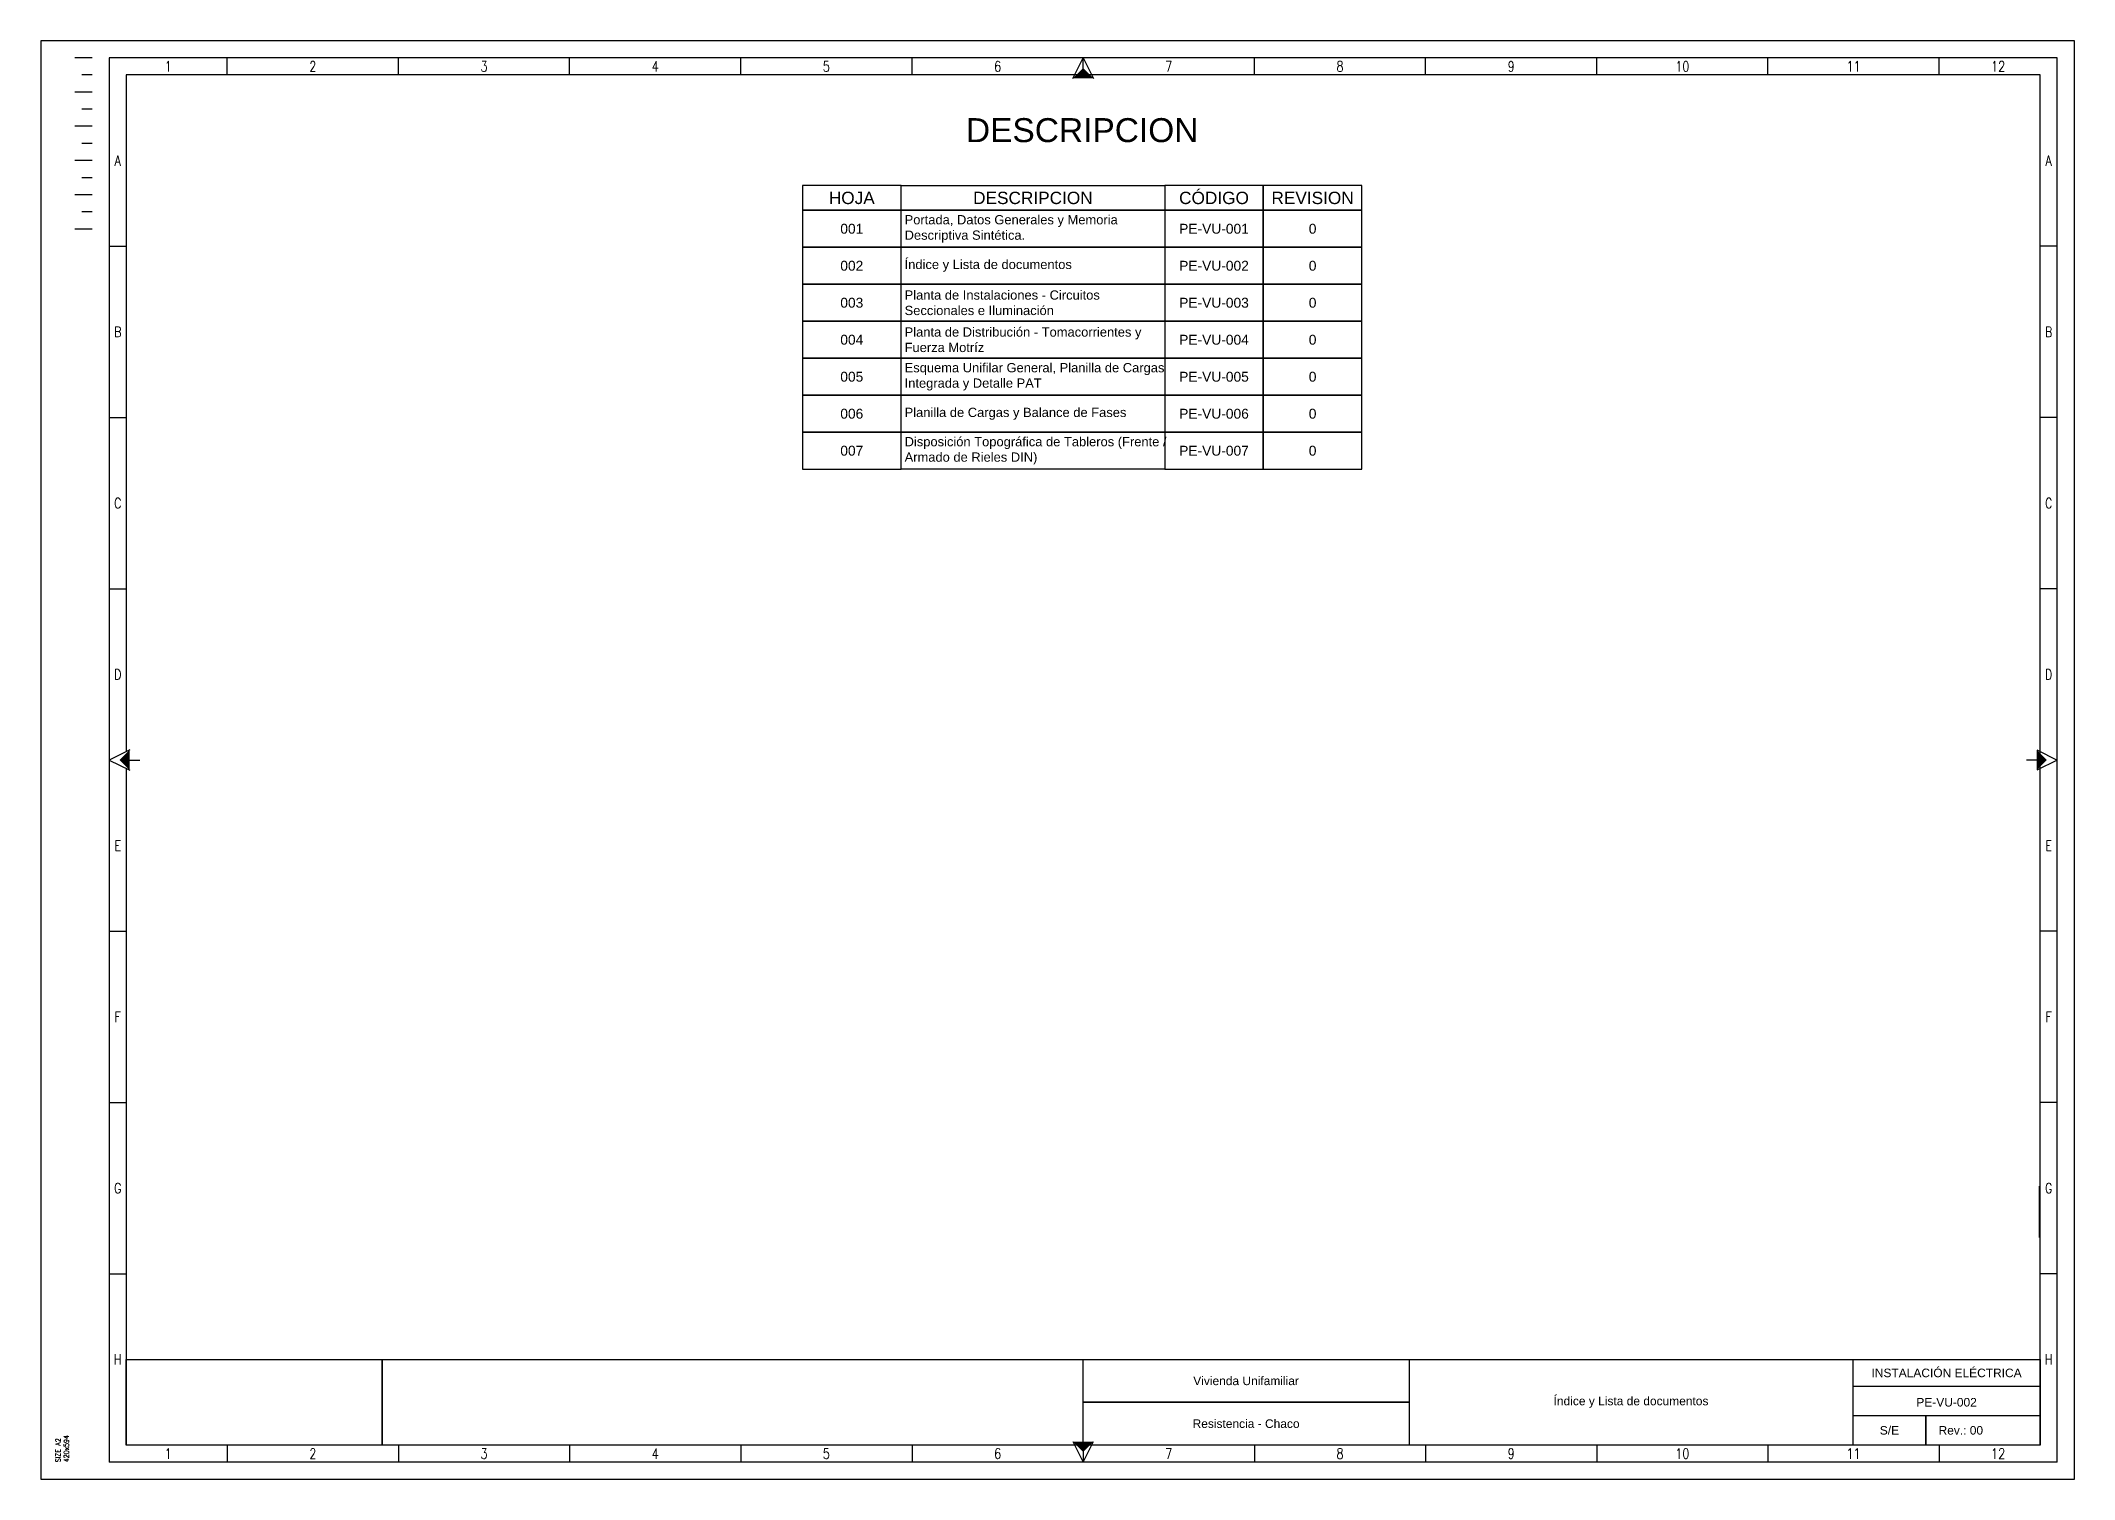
# Paper-space layout 'Indice' of a CAD drawing. Header units: millimetres. Extents: x -1 to 593, y -2 to 418.
import ezdxf
from ezdxf.enums import TextEntityAlignment as Align

# ---------------------------------------------------------------- set-up
doc = ezdxf.new("R2010")
doc.units = ezdxf.units.MM
doc.header["$MEASUREMENT"] = 0
doc.layers.add('ROTULO', color=1, linetype='Continuous')
doc.layers.add('TEXTO', color=1, linetype='Continuous', lineweight=30)
doc.styles.add('Annotative', font='arial.ttf')
doc.styles.add('ESTILO 1', font='romans.shx', dxfattribs={"width": 0.8})

# ---------------------------------------------------------------- blocks, each defined once
blk = doc.blocks.new('SIZEA2')
for p, q in [((15, 415), (10, 415)), ((15, 410), (12, 410)), ((589, 415), (20, 415)), ((20, 415), (20, 5)), ((25, 410), (25, 212.5)), ((584, 410), (25, 410)), ((54.5, 410), (54.5, 415)), ((104.5, 410), (104.5, 415)), ((154.5, 410), (154.5, 415)), ((204.5, 410), (204.5, 415)), ((254.5, 410), (254.5, 415)), ((301.5, 409), (304.5, 415)), ((304.5, 410), (304.5, 415)), ((304.5, 415), (307.5, 409)), ((354.5, 410), (354.5, 415)), ((404.5, 410), (404.5, 415)), ((454.5, 410), (454.5, 415)), ((454.5, 410), (454.5, 415)), ((504.5, 410), (504.5, 415)), ((554.5, 410), (554.5, 415)), ((584, 10), (584, 410)), ((589, 5), (589, 415)), ((15, 405), (10, 405)), ((15, 400), (12, 400)), ((15, 395), (10, 395)), ((15, 390), (12, 390)), ((15, 385), (10, 385)), ((15, 375), (10, 375)), ((15, 380), (12, 380)), ((15, 370), (12, 370)), ((15, 365), (10, 365)), ((20, 360), (25, 360)), ((589, 360), (584, 360)), ((20, 310), (25, 310)), ((589, 310), (584, 310)), ((20, 260), (25, 260)), ((589, 260), (584, 260)), ((26, 213), (20, 210)), ((20, 210), (26, 207)), ((24.5, 210), (29, 210)), ((584.5, 210), (580, 210)), ((583, 213), (589, 210)), ((589, 210), (583, 207)), ((25, 207.5), (25, 10)), ((20, 160), (25, 160)), ((589, 160), (584, 160)), ((20, 110), (25, 110)), ((589, 110), (584, 110)), ((20, 60), (25, 60)), ((589, 60), (584, 60)), ((584, 10), (25, 10)), ((54.5, 10), (54.5, 5)), ((104.5, 10), (104.5, 5)), ((154.5, 10), (154.5, 5)), ((204.5, 10), (204.5, 5)), ((254.5, 10), (254.5, 5)), ((301.5, 11), (304.5, 5)), ((304.5, 5), (307.5, 11)), ((304.5, 10), (304.5, 5)), ((354.5, 10), (354.5, 5)), ((404.5, 10), (404.5, 5)), ((454.5, 10), (454.5, 5)), ((454.5, 10), (454.5, 5)), ((504.5, 10), (504.5, 5)), ((554.5, 10), (554.5, 5)), ((589, 5), (20, 5))]:
    blk.add_line(p, q)
blk.add_lwpolyline([(0, 0), (594, 0), (594, 420), (0, 420)], close=True)
for points in [[(304.5, 412, 0, 6, 0), (304.5, 409, 6, 6, 0)], [(23, 210, 0, 6, 0), (26, 210, 6, 6, 0)], [(586, 210, 0, 6, 0), (583, 210, 6, 6, 0)], [(304.5, 8, 0, 6, 0), (304.5, 11, 6, 6, 0)]]:
    blk.add_lwpolyline(points, format="xyseb")
at = {"style": 'ESTILO 1', "width": 0.8}
for s, p in [('1', (37.25, 412.5)), ('2', (79.5, 412.5)), ('3', (129.5, 412.5)), ('4', (179.5, 412.5)), ('5', (229.5, 412.5)), ('6', (279.5, 412.5)), ('7', (329.5, 412.5)), ('8', (379.5, 412.5)), ('9', (429.5, 412.5)), ('10', (479.5, 412.5)), ('11', (529.5, 412.5)), ('12', (571.75, 412.5)), ('A', (22.5, 385)), ('A', (586.5, 385)), ('B', (22.5, 335)), ('B', (586.5, 335)), ('C', (22.5, 285)), ('C', (586.5, 285)), ('D', (22.5, 235)), ('D', (586.5, 235)), ('E', (22.5, 185)), ('E', (586.5, 185)), ('F', (22.5, 135)), ('F', (586.5, 135)), ('G', (22.5, 85)), ('G', (586.5, 85)), ('H', (22.5, 35)), ('H', (586.5, 35)), ('1', (37.25, 7.5)), ('2', (79.5, 7.5)), ('3', (129.5, 7.5)), ('4', (179.5, 7.5)), ('5', (229.5, 7.5)), ('6', (279.5, 7.5)), ('7', (329.5, 7.5)), ('8', (379.5, 7.5)), ('9', (429.5, 7.5)), ('10', (479.5, 7.5)), ('11', (529.5, 7.5)), ('12', (571.75, 7.5))]:
    blk.add_text(s, height=3, dxfattribs=at).set_placement(p, align=Align.MIDDLE_CENTER)
at = {"style": 'ESTILO 1', "width": 0.9}
for s, p in [('420x594', (8.25, 4.98)), ('SIZE A2', (5.82, 4.98))]:
    blk.add_text(s, height=1.5, rotation=90, dxfattribs=at).set_placement(p)
blk = doc.blocks.new('Formato A2 - Resumido')
at = {"layer": 'ROTULO'}
blk.add_line((199.02, 35), (584.02, 35), dxfattribs=at)
for points in [[(25, 35), (99.7, 35), (99.7, 10), (25, 10)], [(99.7, 35), (584.02, 35), (584.02, 10), (99.7, 10)], [(304.51, 35), (399.68, 35), (399.68, 22.5), (304.51, 22.5)], [(529.37, 35), (584.02, 35), (584.02, 10), (529.37, 10)], [(584.02, 27.13), (529.37, 27.13), (529.37, 35), (584.02, 35)], [(304.51, 22.5), (399.68, 22.5), (399.68, 10), (304.51, 10)], [(529.37, 18.61), (550.64, 18.61), (550.64, 10), (529.37, 10)], [(550.64, 18.61), (584.02, 18.61), (584.02, 10), (550.64, 10)]]:
    blk.add_lwpolyline(points, close=True, dxfattribs=at)
at = {"layer": 'ROTULO', "xscale": 1.000032323445412, "yscale": 1.000032323445412, "zscale": 1.000032323445412}
blk.add_blockref('SIZEA2', (0, 0), dxfattribs=at)
at = {"style": 'Annotative'}
for tag, p in [('PROYECTO', (352.09, 28.75)), ('DESCRIPCION', (556.7, 31.07)), ('TITULO_PLANO', (464.53, 22.87)), ('NRO_PLANO', (556.7, 22.5)), ('LUGAR', (352.09, 16.25)), ('ESC:', (540.01, 14.3)), ('REVISIÓN', (560.86, 14.3))]:
    blk.add_attdef(tag, text='', height=2.5, dxfattribs=at).set_placement(p, align=Align.MIDDLE_CENTER)

psp = doc.layouts.new('Indice')

# ---------------------------------------------------------------- linework, layer by layer
for points in [[(250.58, 375.99), (221.78, 375.99), (221.78, 368.79), (250.58, 368.79)], [(327.58, 368.79), (250.58, 368.79), (250.58, 375.99), (327.58, 375.99)], [(356.38, 375.99), (327.58, 375.99), (327.58, 368.79), (356.38, 368.79)], [(385.18, 375.99), (356.38, 375.99), (356.38, 368.79), (385.18, 368.79)], [(250.58, 368.79), (221.78, 368.79), (221.78, 357.99), (250.58, 357.99)], [(327.58, 357.99), (250.58, 357.99), (250.58, 368.79), (327.58, 368.79)], [(356.38, 368.79), (327.58, 368.79), (327.58, 357.99), (356.38, 357.99)], [(385.18, 368.79), (356.38, 368.79), (356.38, 357.99), (385.18, 357.99)], [(250.58, 357.99), (221.78, 357.99), (221.78, 347.19), (250.58, 347.19)], [(327.58, 347.19), (250.58, 347.19), (250.58, 357.99), (327.58, 357.99)], [(356.38, 357.99), (327.58, 357.99), (327.58, 347.19), (356.38, 347.19)], [(385.18, 357.99), (356.38, 357.99), (356.38, 347.19), (385.18, 347.19)], [(250.58, 347.19), (221.78, 347.19), (221.78, 336.39), (250.58, 336.39)], [(327.58, 336.39), (250.58, 336.39), (250.58, 347.19), (327.58, 347.19)], [(356.38, 347.19), (327.58, 347.19), (327.58, 336.39), (356.38, 336.39)], [(385.18, 347.19), (356.38, 347.19), (356.38, 336.39), (385.18, 336.39)], [(250.58, 336.39), (221.78, 336.39), (221.78, 325.59), (250.58, 325.59)], [(327.58, 325.59), (250.58, 325.59), (250.58, 336.39), (327.58, 336.39)], [(356.38, 336.39), (327.58, 336.39), (327.58, 325.59), (356.38, 325.59)], [(385.18, 336.39), (356.38, 336.39), (356.38, 325.59), (385.18, 325.59)], [(250.58, 325.59), (221.78, 325.59), (221.78, 314.79), (250.58, 314.79)], [(327.58, 314.79), (250.58, 314.79), (250.58, 325.59), (327.58, 325.59)], [(356.38, 325.59), (327.58, 325.59), (327.58, 314.79), (356.38, 314.79)], [(385.18, 325.59), (356.38, 325.59), (356.38, 314.79), (385.18, 314.79)], [(250.58, 314.79), (221.78, 314.79), (221.78, 303.99), (250.58, 303.99)], [(327.58, 303.99), (250.58, 303.99), (250.58, 314.79), (327.58, 314.79)], [(356.38, 314.79), (327.58, 314.79), (327.58, 303.99), (356.38, 303.99)], [(385.18, 314.79), (356.38, 314.79), (356.38, 303.99), (385.18, 303.99)], [(250.58, 303.99), (221.78, 303.99), (221.78, 293.19), (250.58, 293.19)], [(327.58, 293.19), (250.58, 293.19), (250.58, 303.99), (327.58, 303.99)], [(356.38, 303.99), (327.58, 303.99), (327.58, 293.19), (356.38, 293.19)], [(385.18, 303.99), (356.38, 303.99), (356.38, 293.19), (385.18, 293.19)]]:
    psp.add_lwpolyline(points, close=True)
at = {"layer": 'ROTULO'}
psp.add_line((582.99, 83.88), (582.99, 68.88), dxfattribs=at)

# ---------------------------------------------------------------- block references
at = {"layer": 'TEXTO'}
psp.add_blockref('Formato A2 - Resumido', (-0.74, -1.7), dxfattribs=at).add_auto_attribs({'PROYECTO': 'Vivienda Unifamiliar', 'LUGAR': 'Resistencia - Chaco', 'NRO_PLANO': 'PE-VU-002', 'REVISIÓN': 'Rev.: 00', 'TITULO_PLANO': 'Índice y Lista de documentos', 'DESCRIPCION': 'INSTALACIÓN ELÉCTRICA', 'ESC:': 'S/E'})

# ---------------------------------------------------------------- texts
at = {"style": 'Annotative'}
for s, insert, char_height, width, attachment_point in [('DESCRIPCION', (303.48, 392.15), 7, 163.4, 5), ('{\\fArial|b0|i0|c0|p34;HOJA}', (236.18, 372.39), 3.6, 28.8, 5), ('{\\fArial|b0|i0|c0|p34;DESCRIPCION}', (289.08, 372.39), 3.6, 77, 5), ('CÓDIGO', (341.98, 372.39), 3.6, 28.8, 5), ('{\\fArial|b0|i0|c0|p34;REVISION}', (370.78, 372.39), 3.6, 28.8, 5), ('001', (236.18, 363.39), 2.88, 28.8, 5), ('Portada, Datos Generales y Memoria Descriptiva Sintética.', (251.61, 363.39), 2.7, 77, 4), ('PE-VU-001', (341.98, 363.39), 2.88, 28.8, 5), ('{\\fArial|b0|i0|c0|p34;0}', (370.78, 363.39), 2.88, 28.8, 5), ('002', (236.18, 352.59), 2.88, 28.8, 5), ('Índice y Lista de documentos', (251.61, 352.59), 2.7, 77, 4), ('PE-VU-002', (341.98, 352.59), 2.88, 28.8, 5), ('{\\fArial|b0|i0|c0|p34;0}', (370.78, 352.59), 2.88, 28.8, 5), ('Planta de Instalaciones - Circuitos Seccionales e Iluminación', (251.61, 341.79), 2.7, 77, 4), ('003', (236.18, 341.79), 2.88, 28.8, 5), ('PE-VU-003', (341.98, 341.79), 2.88, 28.8, 5), ('{\\fArial|b0|i0|c0|p34;0}', (370.78, 341.79), 2.88, 28.8, 5), ('Planta de Distribución - Tomacorrientes y Fuerza Motríz', (251.61, 330.99), 2.7, 77, 4), ('004', (236.18, 330.99), 2.88, 28.8, 5), ('PE-VU-004', (341.98, 330.99), 2.88, 28.8, 5), ('{\\fArial|b0|i0|c0|p34;0}', (370.78, 330.99), 2.88, 28.8, 5), ('005', (236.18, 320.19), 2.88, 28.8, 5), ('Esquema Unifilar General, Planilla de Cargas Integrada y Detalle PAT', (251.61, 320.19), 2.7, 77, 4), ('PE-VU-005', (341.98, 320.19), 2.88, 28.8, 5), ('{\\fArial|b0|i0|c0|p34;0}', (370.78, 320.19), 2.88, 28.8, 5), ('006', (236.18, 309.39), 2.88, 28.8, 5), ('Planilla de Cargas y Balance de Fases', (251.61, 309.39), 2.7, 77, 4), ('PE-VU-006', (341.98, 309.39), 2.88, 28.8, 5), ('{\\fArial|b0|i0|c0|p34;0}', (370.78, 309.39), 2.88, 28.8, 5), ('007', (236.18, 298.59), 2.88, 28.8, 5), ('Disposición Topográfica de Tableros (Frente / Armado de Rieles DIN)', (251.61, 298.59), 2.7, 77, 4), ('PE-VU-007', (341.98, 298.59), 2.88, 28.8, 5), ('{\\fArial|b0|i0|c0|p34;0}', (370.78, 298.59), 2.88, 28.8, 5)]:
    psp.add_mtext(s, dxfattribs=dict(at, insert=insert, char_height=char_height, width=width, attachment_point=attachment_point))

doc.saveas('drawing.dxf')
